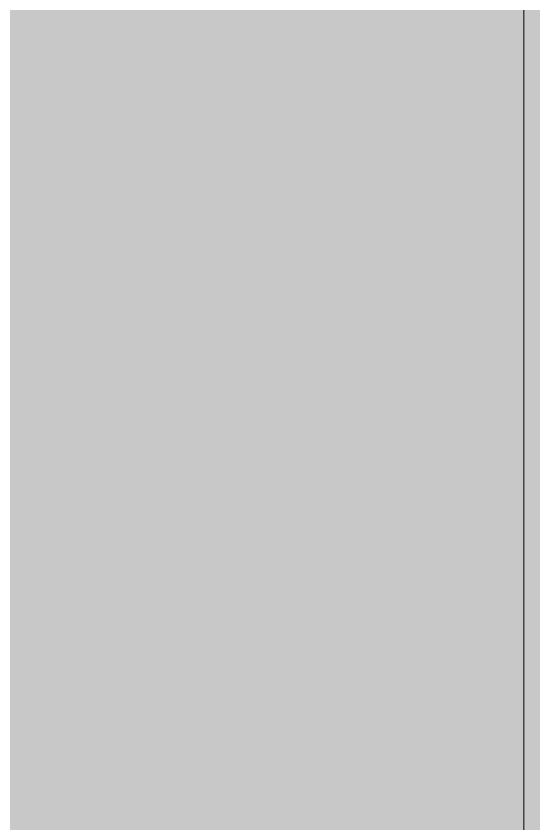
# Model space of a CAD drawing. Header units: millimetres. Extents: x 54605 to 109624, y -2609 to 12445.
# Drawn here: x 90045 to 90488, y 8522 to 9212 of the extents above; entities that cross this region are included whole.
import ezdxf

# ---------------------------------------------------------------- set-up
doc = ezdxf.new("R2010")
doc.units = ezdxf.units.MM
doc.layers.add('A-WALL-PATT', color=7, linetype='Continuous', lineweight=9)
doc.layers.add('I-FURN-8', color=7, linetype='Continuous', lineweight=9, true_color=0x7f7f7f, transparency=0.7)
doc.layers.add('I-FURN-9', color=7, linetype='Continuous', lineweight=9, true_color=0xc0c0c0)

# ---------------------------------------------------------------- blocks, each defined once
blk = doc.blocks.new('шкаф 1_112 - шкаф 1_112-31117176-Развертка 3_07-2')
at = {"layer": 'I-FURN-8'}
blk.add_hatch(color=256, dxfattribs=at).paths.add_polyline_path([(-526.4999999981563, 8450.000000000013), (-526.4999999981563, 10460.00000000001), (-1221.499999998159, 10460.00000000001), (-1221.499999998159, 8450.000000000013), (-535.3001756379964, 8450.000000000013)])
at = {"layer": 'I-FURN-9'}
blk.add_line((-526.4999999981573, 10460), (-526.4999999981573, 8400), dxfattribs=at)

msp = doc.modelspace()

# ---------------------------------------------------------------- hatches: boundary and pattern name
at = {"layer": 'A-WALL-PATT'}
h = msp.add_hatch(color=256, dxfattribs=at)
h.paths.add_polyline_path([(83956.6559945896, 8450.000000000004), (84409.155999926, 8450.000000000013), (84409.155999926, 10460.00000000001), (90479.15599992602, 10460.00000000001), (90479.15599992602, 8450.000000000013), (90589.65599992604, 8450.000000000013), (90589.65599992604, 8530.000000000007), (90585.9559999261, 8530.000000000007), (90585.9559999261, 9030.000000000007), (90589.72056627186, 9030.000000000007), (90589.72056627186, 9200.000000000011), (90864.655999926, 9200.000000000011), (90864.655999926, 9204.000000000011), (90589.72056627186, 9204.000000000011), (90589.72056627186, 9220.00000000001), (90864.655999926, 9220.00000000001), (90864.655999926, 11700.00000000001), (90605.655999926, 11700.00000000001), (90605.65599992602, 11800.00000000001), (83956.6559945896, 11800.00000000001), (83956.6559945896, 8577.32142844146)])
h.paths.add_polyline_path([(90797.0979014768, 8530.000000000018), (90864.655999926, 8530.000000000018), (90864.655999926, 9150.00000000001), (90605.72056627186, 9150.00000000001), (90605.72056627186, 9012.500000000011), (90649.95599992608, 9012.500000000011), (90649.95599992608, 9030.000000000007), (90667.9559999261, 9030.000000000007), (90667.9559999261, 9012.500000000013), (90731.95599992608, 9012.500000000013), (90731.95599992608, 9030.000000000007), (90749.9559999261, 9030.000000000007), (90749.9559999261, 8530.000000000018)])
h.paths.add_polyline_path([(90667.9559999261, 8530.000000000018), (90731.95599992608, 8530.000000000018), (90731.95599992608, 8547.500000000005), (90667.9559999261, 8547.500000000005), (90667.9559999261, 8545.867729720401)])
h.paths.add_polyline_path([(90649.95599992608, 8530.000000000018), (90649.95599992608, 8547.500000000005), (90605.72056627186, 8547.500000000005), (90605.72056627186, 8530.000000000018), (90633.72686288148, 8530.000000000018)])
h.paths.add_polyline_path([(90699.95541424712, 8562.499981609511), (90701.89655950654, 8562.5), (90731.95599992608, 8562.500000000005), (90731.95599992608, 8997.500000000013), (90667.9559999261, 8997.500000000013), (90667.9559999261, 8562.500000000005), (90698.515229652, 8562.5)])
h.paths.add_polyline_path([(90606.49835644894, 8562.500000000005), (90649.95599992608, 8562.500000000005), (90649.95599992608, 8997.500000000011), (90605.72056627186, 8997.500000000011), (90605.72056627186, 8562.500000000005)])
h.paths.add_polyline_path([(90044.95710258014, 10559.00000000001), (90044.95710258014, 10641.00000000001), (90126.95710258016, 10641.00000000001), (90126.95710258016, 10559.00000000001), (90061.45710258014, 10559.00000000001)])
h.paths.add_polyline_path([(90076.45710258011, 10597.49999999999), (90077.70710258011, 10597.83493649054), (90078.62216608957, 10598.74999999999), (90078.95710258011, 10599.99999999999), (90078.62216608957, 10601.24999999999), (90077.70710258011, 10602.16506350946), (90076.45710258011, 10602.5), (90075.2071025801, 10602.16506350946), (90074.29203907064, 10601.25), (90073.9571025801, 10600.00000000001), (90074.29203907064, 10598.74999999999), (90075.2071025801, 10597.83493649054), (90075.81005496735, 10597.58518543427)])
h.paths.add_polyline_path([(90095.4571025801, 10597.5), (90096.70710258011, 10597.83493649054), (90097.62216608957, 10598.74999999999), (90097.95710258011, 10600.00000000001), (90097.62216608957, 10601.24999999999), (90096.70710258011, 10602.16506350946), (90095.4571025801, 10602.5), (90094.20710258011, 10602.16506350946), (90093.29203907064, 10601.24999999999), (90092.9571025801, 10599.99999999999), (90093.29203907064, 10598.74999999999), (90094.20710258011, 10597.83493649054), (90094.81005496735, 10597.58518543427)])

# ---------------------------------------------------------------- block references
at = {"layer": 'I-FURN-9'}
msp.add_blockref('шкаф 1_112 - шкаф 1_112-31117176-Развертка 3_07-2', (91005.65599992417, 0), dxfattribs=at)

doc.saveas('drawing.dxf')
